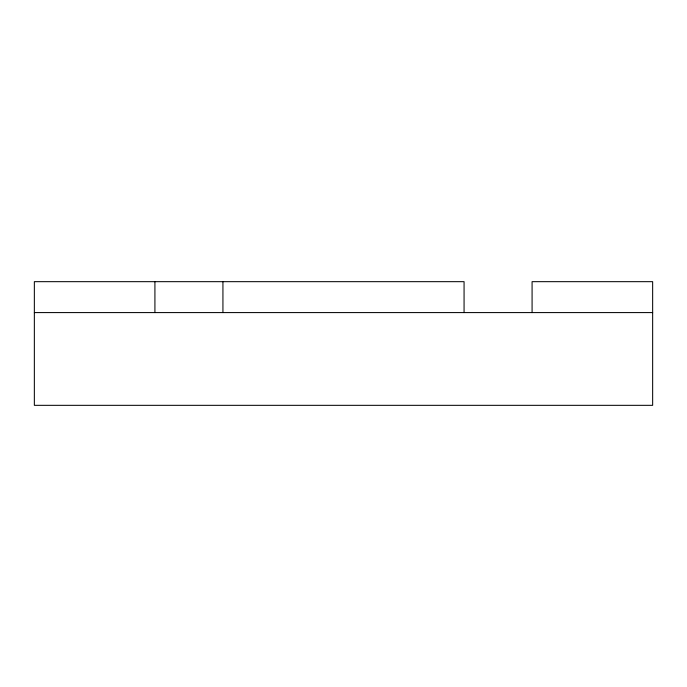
<?xml version="1.0" encoding="UTF-8"?>
<svg xmlns="http://www.w3.org/2000/svg" width="687" height="687" viewBox="0 0 687 687"><rect width="100%" height="100%" fill="white"/><g stroke="black" fill="none" stroke-linecap="round" stroke-linejoin="round"><path stroke-width="1.03" d="M34.35 312.585L652.65 312.585M532.082 312.585L532.082 281.67L652.65 281.67L652.65 405.33L34.35 405.33L34.35 281.67L464.068 281.67L464.068 312.585M222.932 281.67L222.932 312.585M154.918 281.67L154.918 312.585"/></g></svg>
